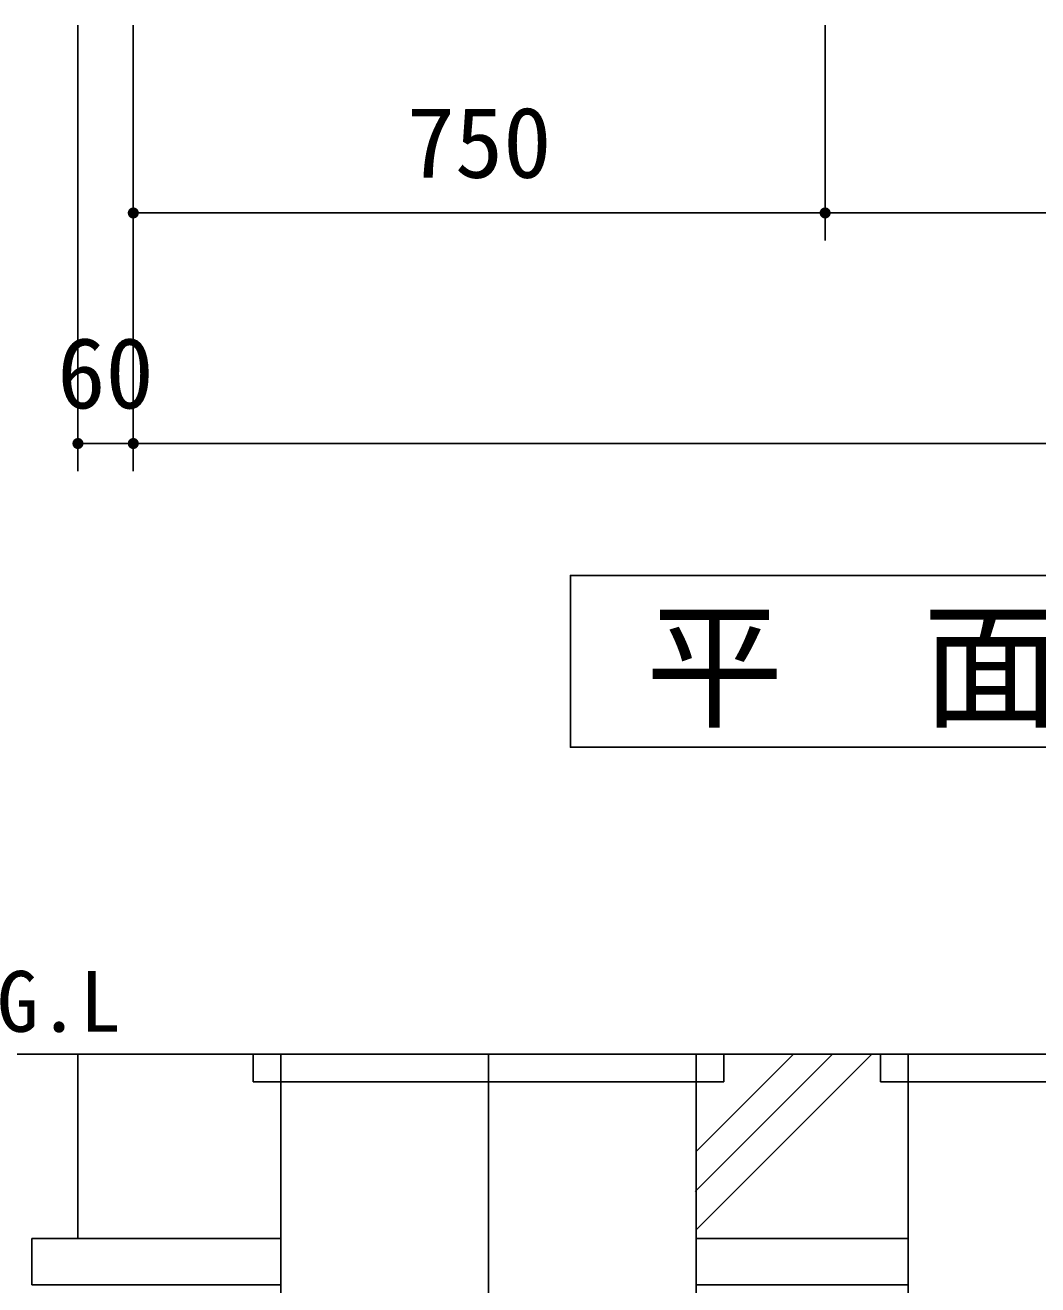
# Model space of a CAD drawing. Units: millimetres, scale not verified. Extents: x -8910 to 8910, y -6308 to 6308.
# Drawn here: x -6348 to -5250, y -1617 to -251 of the extents above; entities that cross this region are included whole.
import ezdxf
from ezdxf.enums import TextEntityAlignment as Align

# ---------------------------------------------------------------- set-up
doc = ezdxf.new("R2010")
doc.units = ezdxf.units.MM
doc.header["$LTSCALE"] = 30
doc.linetypes.add('CHAIN2', pattern=[12, 9, -1, 1, -1])
doc.layers.add('0-3_空気管', color=3, linetype='Continuous', lineweight=25)
doc.layers.add('0-5_製作', color=5, linetype='Continuous', lineweight=25)
doc.styles.add('ＭＳ ゴシック', font='')
doc.styles.get('ＭＳ ゴシック').set_extended_font_data('MS Gothic')

msp = doc.modelspace()

# ---------------------------------------------------------------- linework, layer by layer
at = {"layer": '0-3_空気管', "color": 2}
for p, q in [((-6230.4, -454.7), (-5480.4, -454.7)), ((-5480.4, -454.7), (-4820.4, -454.7)), ((-6290.4, -704.7), (-6230.4, -704.7)), ((-6230.4, -704.7), (-4020.4, -704.7)), ((-2895.43, -1366.74), (-6374.83, -1366.74)), ((-6290.4, -1566.75), (-6290.4, -1366.74)), ((-5472.34, -1366.74), (-5621.38, -1515.77)), ((-5514.75, -1366.74), (-5620.4, -1472.4)), ((-5429.94, -1366.74), (-5620.4, -1557.2)), ((-6070.4, -1566.75), (-6340.4, -1566.75)), ((-6340.4, -1616.75), (-6340.4, -1566.75)), ((-5390.4, -1566.75), (-5620.4, -1566.75)), ((-6070.4, -1616.75), (-6340.4, -1616.75)), ((-5390.4, -1616.75), (-5620.4, -1616.75))]:
    msp.add_line(p, q, dxfattribs=at)
at = {"layer": '0-3_空気管'}
for p, q in [((-6100.4, -1366.74), (-6100.4, -1396.75)), ((-6070.4, -1366.74), (-6070.4, -1698.55)), ((-5620.4, -1366.74), (-5620.4, -1698.55)), ((-5590.4, -1366.74), (-5590.4, -1396.75)), ((-5420.4, -1366.74), (-5420.4, -1396.75)), ((-5390.4, -1366.74), (-5390.4, -1698.55)), ((-6100.4, -1396.75), (-5590.4, -1396.75)), ((-5420.4, -1396.75), (-4910.4, -1396.75))]:
    msp.add_line(p, q, dxfattribs=at)
at = {"layer": '0-3_空気管', "linetype": 'CHAIN2'}
msp.add_line((-5845.4, -1366.74), (-5845.4, -1967.97), dxfattribs=at)
at = {"layer": '0-3_空気管'}
msp.add_lwpolyline([(-3727.25, -1033.95), (-3727.25, -847.64), (-5756.58, -847.64), (-5756.58, -1033.95)], close=True, dxfattribs=at)
at = {"layer": '0-5_製作', "color": 2}
for p, q in [((-6290.4, -734.7), (-6290.4, -251.12)), ((-6230.4, -484.7), (-6230.4, -251.12)), ((-5480.4, -484.7), (-5480.4, -251.12)), ((-6230.4, -734.7), (-6230.4, -454.7))]:
    msp.add_line(p, q, dxfattribs=at)
at = {"layer": '0-5_製作'}
for points in [[(-6234.51, -450.33), (-6230.4, -454.7), (-6235.03, -450.88)], [(-6233.93, -449.85), (-6230.4, -454.7), (-6234.51, -450.33)], [(-6233.29, -449.44), (-6230.4, -454.7), (-6233.93, -449.85)], [(-6232.61, -449.12), (-6230.4, -454.7), (-6233.29, -449.44)], [(-6231.89, -448.89), (-6230.4, -454.7), (-6232.61, -449.12)], [(-6231.15, -448.75), (-6230.4, -454.7), (-6231.89, -448.89)], [(-6230.4, -448.7), (-6230.4, -454.7), (-6231.15, -448.75)], [(-6230.4, -448.7), (-6224.4, -454.7), (-6230.4, -454.7)], [(-6230.03, -448.71), (-6224.4, -454.7), (-6230.4, -448.7)], [(-6229.28, -448.81), (-6224.4, -454.7), (-6230.03, -448.71)], [(-6228.55, -448.99), (-6224.4, -454.7), (-6229.28, -448.81)], [(-6227.85, -449.27), (-6224.4, -454.7), (-6228.55, -448.99)], [(-6227.19, -449.63), (-6224.4, -454.7), (-6227.85, -449.27)], [(-6226.58, -450.08), (-6224.4, -454.7), (-6227.19, -449.63)], [(-6226.03, -450.59), (-6224.4, -454.7), (-6226.58, -450.08)], [(-6225.55, -451.17), (-6224.4, -454.7), (-6226.03, -450.59)], [(-5484.51, -450.33), (-5480.4, -454.7), (-5485.03, -450.88)], [(-5483.93, -449.85), (-5480.4, -454.7), (-5484.51, -450.33)], [(-5483.29, -449.44), (-5480.4, -454.7), (-5483.93, -449.85)], [(-5482.61, -449.12), (-5480.4, -454.7), (-5483.29, -449.44)], [(-5481.89, -448.89), (-5480.4, -454.7), (-5482.61, -449.12)], [(-5481.15, -448.75), (-5480.4, -454.7), (-5481.89, -448.89)], [(-5480.4, -448.7), (-5480.4, -454.7), (-5481.15, -448.75)], [(-5480.4, -448.7), (-5474.4, -454.7), (-5480.4, -454.7)], [(-5480.03, -448.71), (-5474.4, -454.7), (-5480.4, -448.7)], [(-5479.28, -448.81), (-5474.4, -454.7), (-5480.03, -448.71)], [(-5478.55, -448.99), (-5474.4, -454.7), (-5479.28, -448.81)], [(-5477.85, -449.27), (-5474.4, -454.7), (-5478.55, -448.99)], [(-5477.19, -449.63), (-5474.4, -454.7), (-5477.85, -449.27)], [(-5476.58, -450.08), (-5474.4, -454.7), (-5477.19, -449.63)], [(-5476.03, -450.59), (-5474.4, -454.7), (-5476.58, -450.08)], [(-5475.55, -451.17), (-5474.4, -454.7), (-5476.03, -450.59)], [(-6236.39, -454.32), (-6230.4, -454.7), (-6236.4, -454.7)], [(-6236.4, -454.7), (-6236.21, -456.19), (-6236.35, -455.45)], [(-6230.4, -454.7), (-6236.21, -456.19), (-6236.4, -454.7)], [(-6236.3, -453.58), (-6230.4, -454.7), (-6236.39, -454.32)], [(-6236.11, -452.85), (-6230.4, -454.7), (-6236.3, -453.58)], [(-6230.4, -454.7), (-6235.98, -456.91), (-6236.21, -456.19)], [(-6235.83, -452.15), (-6230.4, -454.7), (-6236.11, -452.85)], [(-6230.4, -454.7), (-6235.66, -457.59), (-6235.98, -456.91)], [(-6235.47, -451.49), (-6230.4, -454.7), (-6235.83, -452.15)], [(-6230.4, -454.7), (-6235.26, -458.23), (-6235.66, -457.59)], [(-6235.03, -450.88), (-6230.4, -454.7), (-6235.47, -451.49)], [(-6230.4, -454.7), (-6234.78, -458.81), (-6235.26, -458.23)], [(-6230.4, -454.7), (-6234.23, -459.32), (-6234.78, -458.81)], [(-6230.4, -454.7), (-6233.62, -459.77), (-6234.23, -459.32)], [(-6230.4, -454.7), (-6232.96, -460.13), (-6233.62, -459.77)], [(-6230.4, -454.7), (-6232.26, -460.41), (-6232.96, -460.13)], [(-6230.4, -454.7), (-6231.53, -460.59), (-6232.26, -460.41)], [(-6230.4, -454.7), (-6230.78, -460.69), (-6231.53, -460.59)], [(-6230.4, -454.7), (-6230.4, -460.7), (-6230.78, -460.69)], [(-6230.4, -454.7), (-6229.65, -460.65), (-6230.4, -460.7)], [(-6224.4, -454.7), (-6229.65, -460.65), (-6230.4, -454.7)], [(-6224.4, -454.7), (-6228.91, -460.51), (-6229.65, -460.65)], [(-6224.4, -454.7), (-6228.19, -460.28), (-6228.91, -460.51)], [(-6224.4, -454.7), (-6227.51, -459.96), (-6228.19, -460.28)], [(-6224.4, -454.7), (-6226.88, -459.55), (-6227.51, -459.96)], [(-6224.4, -454.7), (-6226.3, -459.07), (-6226.88, -459.55)], [(-6224.4, -454.7), (-6225.78, -458.53), (-6226.3, -459.07)], [(-6224.4, -454.7), (-6225.34, -457.92), (-6225.78, -458.53)], [(-6225.14, -451.81), (-6224.4, -454.7), (-6225.55, -451.17)], [(-6224.4, -454.7), (-6224.97, -457.26), (-6225.34, -457.92)], [(-6224.82, -452.49), (-6224.4, -454.7), (-6225.14, -451.81)], [(-6224.4, -454.7), (-6224.7, -456.55), (-6224.97, -457.26)], [(-6224.59, -453.21), (-6224.4, -454.7), (-6224.82, -452.49)], [(-6224.4, -454.7), (-6224.51, -455.82), (-6224.7, -456.55)], [(-6224.45, -453.95), (-6224.4, -454.7), (-6224.59, -453.21)], [(-6224.4, -454.7), (-6224.41, -455.08), (-6224.51, -455.82)], [(-5486.39, -454.32), (-5480.4, -454.7), (-5486.4, -454.7)], [(-5486.4, -454.7), (-5486.21, -456.19), (-5486.36, -455.45)], [(-5480.4, -454.7), (-5486.21, -456.19), (-5486.4, -454.7)], [(-5486.3, -453.58), (-5480.4, -454.7), (-5486.39, -454.32)], [(-5486.11, -452.85), (-5480.4, -454.7), (-5486.3, -453.58)], [(-5480.4, -454.7), (-5485.98, -456.91), (-5486.21, -456.19)], [(-5485.83, -452.15), (-5480.4, -454.7), (-5486.11, -452.85)], [(-5480.4, -454.7), (-5485.66, -457.59), (-5485.98, -456.91)], [(-5485.47, -451.49), (-5480.4, -454.7), (-5485.83, -452.15)], [(-5480.4, -454.7), (-5485.26, -458.23), (-5485.66, -457.59)], [(-5485.03, -450.88), (-5480.4, -454.7), (-5485.47, -451.49)], [(-5480.4, -454.7), (-5484.78, -458.81), (-5485.26, -458.23)], [(-5480.4, -454.7), (-5484.23, -459.32), (-5484.78, -458.81)], [(-5480.4, -454.7), (-5483.62, -459.77), (-5484.23, -459.32)], [(-5480.4, -454.7), (-5482.96, -460.13), (-5483.62, -459.77)], [(-5480.4, -454.7), (-5482.26, -460.41), (-5482.96, -460.13)], [(-5480.4, -454.7), (-5481.53, -460.59), (-5482.26, -460.41)], [(-5480.4, -454.7), (-5480.78, -460.69), (-5481.53, -460.59)], [(-5480.4, -454.7), (-5480.4, -460.7), (-5480.78, -460.69)], [(-5480.4, -454.7), (-5479.65, -460.65), (-5480.4, -460.7)], [(-5474.4, -454.7), (-5479.65, -460.65), (-5480.4, -454.7)], [(-5474.4, -454.7), (-5478.91, -460.51), (-5479.65, -460.65)], [(-5474.4, -454.7), (-5478.19, -460.28), (-5478.91, -460.51)], [(-5474.4, -454.7), (-5477.51, -459.96), (-5478.19, -460.28)], [(-5474.4, -454.7), (-5476.88, -459.55), (-5477.51, -459.96)], [(-5474.4, -454.7), (-5476.3, -459.07), (-5476.88, -459.55)], [(-5474.4, -454.7), (-5475.78, -458.53), (-5476.3, -459.07)], [(-5474.4, -454.7), (-5475.34, -457.92), (-5475.78, -458.53)], [(-5475.14, -451.81), (-5474.4, -454.7), (-5475.55, -451.17)], [(-5474.4, -454.7), (-5474.97, -457.26), (-5475.34, -457.92)], [(-5474.82, -452.49), (-5474.4, -454.7), (-5475.14, -451.81)], [(-5474.4, -454.7), (-5474.7, -456.55), (-5474.97, -457.26)], [(-5474.59, -453.21), (-5474.4, -454.7), (-5474.82, -452.49)], [(-5474.4, -454.7), (-5474.51, -455.82), (-5474.7, -456.55)], [(-5474.45, -453.95), (-5474.4, -454.7), (-5474.59, -453.21)], [(-5474.4, -454.7), (-5474.41, -455.08), (-5474.51, -455.82)], [(-6296.39, -704.32), (-6290.4, -704.7), (-6296.4, -704.7)], [(-6296.4, -704.7), (-6296.21, -706.19), (-6296.36, -705.45)], [(-6290.4, -704.7), (-6296.21, -706.19), (-6296.4, -704.7)], [(-6296.3, -703.58), (-6290.4, -704.7), (-6296.39, -704.32)], [(-6296.11, -702.85), (-6290.4, -704.7), (-6296.3, -703.58)], [(-6290.4, -704.7), (-6295.98, -706.91), (-6296.21, -706.19)], [(-6295.83, -702.15), (-6290.4, -704.7), (-6296.11, -702.85)], [(-6290.4, -704.7), (-6295.66, -707.59), (-6295.98, -706.91)], [(-6295.47, -701.49), (-6290.4, -704.7), (-6295.83, -702.15)], [(-6290.4, -704.7), (-6295.26, -708.23), (-6295.66, -707.59)], [(-6295.03, -700.88), (-6290.4, -704.7), (-6295.47, -701.49)], [(-6290.4, -704.7), (-6294.78, -708.81), (-6295.26, -708.23)], [(-6294.51, -700.33), (-6290.4, -704.7), (-6295.03, -700.88)], [(-6290.4, -704.7), (-6294.23, -709.32), (-6294.78, -708.81)], [(-6293.93, -699.85), (-6290.4, -704.7), (-6294.51, -700.33)], [(-6290.4, -704.7), (-6293.62, -709.77), (-6294.23, -709.32)], [(-6293.29, -699.44), (-6290.4, -704.7), (-6293.93, -699.85)], [(-6290.4, -704.7), (-6292.96, -710.13), (-6293.62, -709.77)], [(-6292.61, -699.12), (-6290.4, -704.7), (-6293.29, -699.44)], [(-6290.4, -704.7), (-6292.26, -710.41), (-6292.96, -710.13)], [(-6291.89, -698.89), (-6290.4, -704.7), (-6292.61, -699.12)], [(-6290.4, -704.7), (-6291.53, -710.59), (-6292.26, -710.41)], [(-6291.15, -698.75), (-6290.4, -704.7), (-6291.89, -698.89)], [(-6290.4, -704.7), (-6290.78, -710.69), (-6291.53, -710.59)], [(-6290.4, -698.7), (-6290.4, -704.7), (-6291.15, -698.75)], [(-6290.4, -704.7), (-6290.4, -710.7), (-6290.78, -710.69)], [(-6290.4, -698.7), (-6284.4, -704.7), (-6290.4, -704.7)], [(-6290.03, -698.71), (-6284.4, -704.7), (-6290.4, -698.7)], [(-6290.4, -704.7), (-6289.65, -710.65), (-6290.4, -710.7)], [(-6284.4, -704.7), (-6289.65, -710.65), (-6290.4, -704.7)], [(-6289.28, -698.81), (-6284.4, -704.7), (-6290.03, -698.71)], [(-6284.4, -704.7), (-6288.91, -710.51), (-6289.65, -710.65)], [(-6288.55, -698.99), (-6284.4, -704.7), (-6289.28, -698.81)], [(-6284.4, -704.7), (-6288.19, -710.28), (-6288.91, -710.51)], [(-6287.85, -699.27), (-6284.4, -704.7), (-6288.55, -698.99)], [(-6284.4, -704.7), (-6287.51, -709.96), (-6288.19, -710.28)], [(-6287.19, -699.63), (-6284.4, -704.7), (-6287.85, -699.27)], [(-6284.4, -704.7), (-6286.88, -709.55), (-6287.51, -709.96)], [(-6286.58, -700.08), (-6284.4, -704.7), (-6287.19, -699.63)], [(-6284.4, -704.7), (-6286.3, -709.07), (-6286.88, -709.55)], [(-6286.03, -700.59), (-6284.4, -704.7), (-6286.58, -700.08)], [(-6284.4, -704.7), (-6285.78, -708.53), (-6286.3, -709.07)], [(-6285.55, -701.17), (-6284.4, -704.7), (-6286.03, -700.59)], [(-6284.4, -704.7), (-6285.34, -707.92), (-6285.78, -708.53)], [(-6285.14, -701.81), (-6284.4, -704.7), (-6285.55, -701.17)], [(-6284.4, -704.7), (-6284.97, -707.26), (-6285.34, -707.92)], [(-6284.82, -702.49), (-6284.4, -704.7), (-6285.14, -701.81)], [(-6284.4, -704.7), (-6284.7, -706.55), (-6284.97, -707.26)], [(-6284.59, -703.21), (-6284.4, -704.7), (-6284.82, -702.49)], [(-6284.4, -704.7), (-6284.51, -705.82), (-6284.7, -706.55)], [(-6284.45, -703.95), (-6284.4, -704.7), (-6284.59, -703.21)], [(-6284.4, -704.7), (-6284.41, -705.08), (-6284.51, -705.82)], [(-6236.39, -704.32), (-6230.4, -704.7), (-6236.4, -704.7)], [(-6236.4, -704.7), (-6236.21, -706.19), (-6236.35, -705.45)], [(-6230.4, -704.7), (-6236.21, -706.19), (-6236.4, -704.7)], [(-6236.3, -703.58), (-6230.4, -704.7), (-6236.39, -704.32)], [(-6236.11, -702.85), (-6230.4, -704.7), (-6236.3, -703.58)], [(-6230.4, -704.7), (-6235.98, -706.91), (-6236.21, -706.19)], [(-6235.83, -702.15), (-6230.4, -704.7), (-6236.11, -702.85)], [(-6230.4, -704.7), (-6235.66, -707.59), (-6235.98, -706.91)], [(-6235.47, -701.49), (-6230.4, -704.7), (-6235.83, -702.15)], [(-6230.4, -704.7), (-6235.26, -708.23), (-6235.66, -707.59)], [(-6235.03, -700.88), (-6230.4, -704.7), (-6235.47, -701.49)], [(-6230.4, -704.7), (-6234.78, -708.81), (-6235.26, -708.23)], [(-6234.51, -700.33), (-6230.4, -704.7), (-6235.03, -700.88)], [(-6230.4, -704.7), (-6234.23, -709.32), (-6234.78, -708.81)], [(-6233.93, -699.85), (-6230.4, -704.7), (-6234.51, -700.33)], [(-6230.4, -704.7), (-6233.62, -709.77), (-6234.23, -709.32)], [(-6233.29, -699.44), (-6230.4, -704.7), (-6233.93, -699.85)], [(-6230.4, -704.7), (-6232.96, -710.13), (-6233.62, -709.77)], [(-6232.61, -699.12), (-6230.4, -704.7), (-6233.29, -699.44)], [(-6230.4, -704.7), (-6232.26, -710.41), (-6232.96, -710.13)], [(-6231.89, -698.89), (-6230.4, -704.7), (-6232.61, -699.12)], [(-6230.4, -704.7), (-6231.53, -710.59), (-6232.26, -710.41)], [(-6231.15, -698.75), (-6230.4, -704.7), (-6231.89, -698.89)], [(-6230.4, -704.7), (-6230.78, -710.69), (-6231.53, -710.59)], [(-6230.4, -698.7), (-6230.4, -704.7), (-6231.15, -698.75)], [(-6230.4, -704.7), (-6230.4, -710.7), (-6230.78, -710.69)], [(-6230.4, -698.7), (-6224.4, -704.7), (-6230.4, -704.7)], [(-6230.03, -698.71), (-6224.4, -704.7), (-6230.4, -698.7)], [(-6230.4, -704.7), (-6229.65, -710.65), (-6230.4, -710.7)], [(-6224.4, -704.7), (-6229.65, -710.65), (-6230.4, -704.7)], [(-6229.28, -698.81), (-6224.4, -704.7), (-6230.03, -698.71)], [(-6224.4, -704.7), (-6228.91, -710.51), (-6229.65, -710.65)], [(-6228.55, -698.99), (-6224.4, -704.7), (-6229.28, -698.81)], [(-6224.4, -704.7), (-6228.19, -710.28), (-6228.91, -710.51)], [(-6227.85, -699.27), (-6224.4, -704.7), (-6228.55, -698.99)], [(-6224.4, -704.7), (-6227.51, -709.96), (-6228.19, -710.28)], [(-6227.19, -699.63), (-6224.4, -704.7), (-6227.85, -699.27)], [(-6224.4, -704.7), (-6226.88, -709.55), (-6227.51, -709.96)], [(-6226.58, -700.08), (-6224.4, -704.7), (-6227.19, -699.63)], [(-6224.4, -704.7), (-6226.3, -709.07), (-6226.88, -709.55)], [(-6226.03, -700.59), (-6224.4, -704.7), (-6226.58, -700.08)], [(-6224.4, -704.7), (-6225.78, -708.53), (-6226.3, -709.07)], [(-6225.55, -701.17), (-6224.4, -704.7), (-6226.03, -700.59)], [(-6224.4, -704.7), (-6225.34, -707.92), (-6225.78, -708.53)], [(-6225.14, -701.81), (-6224.4, -704.7), (-6225.55, -701.17)], [(-6224.4, -704.7), (-6224.97, -707.26), (-6225.34, -707.92)], [(-6224.82, -702.49), (-6224.4, -704.7), (-6225.14, -701.81)], [(-6224.4, -704.7), (-6224.7, -706.55), (-6224.97, -707.26)], [(-6224.59, -703.21), (-6224.4, -704.7), (-6224.82, -702.49)], [(-6224.4, -704.7), (-6224.51, -705.82), (-6224.7, -706.55)], [(-6224.45, -703.95), (-6224.4, -704.7), (-6224.59, -703.21)], [(-6224.4, -704.7), (-6224.41, -705.08), (-6224.51, -705.82)]]:
    msp.add_solid(points, dxfattribs=at)

# ---------------------------------------------------------------- texts
at = {"layer": '0-3_空気管', "color": 4, "style": 'ＭＳ ゴシック'}
for s, height, p in [('平\u3000面\u3000図', 110, (-5675.33, -1033.92)), ('G.L', 65.98, (-6378.26, -1362.36))]:
    msp.add_text(s, height=height, dxfattribs=at).set_placement(p, align=Align.BOTTOM_LEFT)
at = {"layer": '0-5_製作', "color": 4, "style": 'ＭＳ ゴシック'}
for s, p in [('750', (-5934.15, -439.7)), ('60', (-6312.9, -689.7))]:
    msp.add_text(s, height=76.98, dxfattribs=at).set_placement(p, align=Align.BOTTOM_LEFT)

doc.saveas('drawing.dxf')
